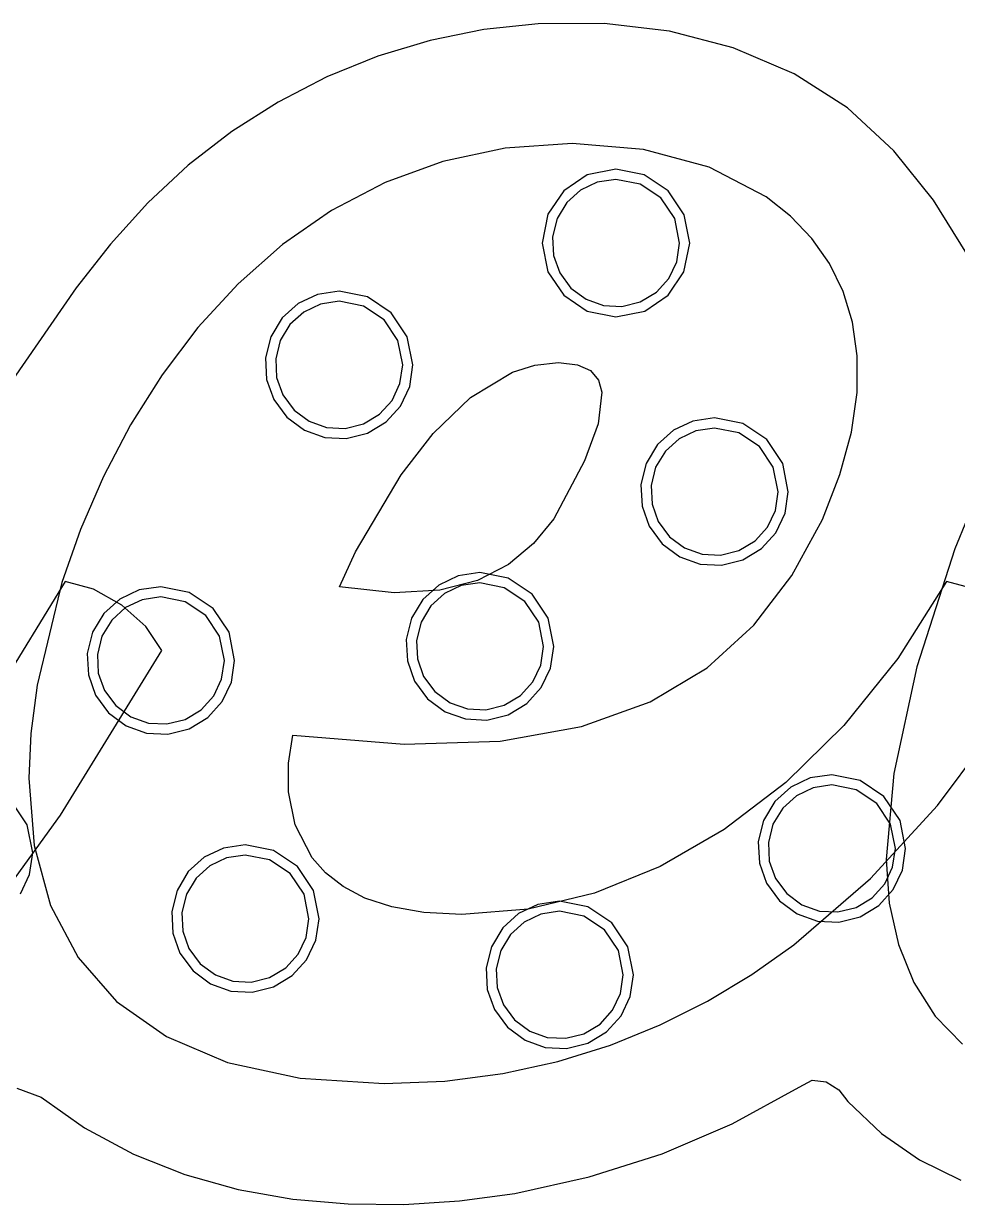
# Model space of a CAD drawing. Extents: x -88 to 86, y -128 to 45.
# Drawn here: x -0.2 to 36.46, y -20.12 to 26.24 of the extents above; entities that cross this region are included whole.
import ezdxf

# ---------------------------------------------------------------- set-up
doc = ezdxf.new("R2010")
doc.units = 0

msp = doc.modelspace()

# ---------------------------------------------------------------- linework, layer by layer
at = {"layer": 'Background'}
for p, q in [((17.870035, 26.007214), (15.763294, 25.579381)), ((20.008572, 26.23366), (17.870035, 26.007214)), ((22.590851, 26.241608), (20.008572, 26.23366)), ((25.158465, 25.939087), (22.590851, 26.241608)), ((15.763294, 25.579381), (13.704237, 24.957684)), ((27.663269, 25.294113), (25.158465, 25.939087)), ((30.057122, 24.2747), (27.663269, 25.294113)), ((13.704237, 24.957684), (11.708751, 24.149646)), ((11.708751, 24.149646), (9.792723, 23.162792)), ((32.147883, 22.929922), (30.057122, 24.2747)), ((9.792723, 23.162792), (7.972041, 22.004646)), ((33.970368, 21.25093), (32.147883, 22.929922)), ((7.972041, 22.004646), (6.262592, 20.68273)), ((35.529365, 19.314201), (33.970368, 21.25093)), ((6.262592, 20.68273), (4.680262, 19.20457)), ((4.680262, 19.20457), (3.205527, 17.586898)), ((36.829662, 17.19621), (35.529365, 19.314201)), ((3.205527, 17.586898), (1.85996, 15.861559)), ((1.85996, 15.861559), (-0.619558, 12.26066)), ((30.249582, -15.52254), (30.7652, -15.246438)), ((30.7652, -15.246438), (31.310607, -15.313215)), ((-0.467949, -15.564576), (0.48285, -15.916646)), ((27.624259, -16.961597), (30.249582, -15.52254)), ((31.310607, -15.313215), (31.803041, -15.625767)), ((31.803041, -15.625767), (32.159742, -16.08699)), ((0.48285, -15.916646), (2.193202, -17.11199)), ((32.159742, -16.08699), (33.484365, -17.339632)), ((2.193202, -17.11199), (4.115944, -18.150541)), ((24.866075, -18.136218), (27.624259, -16.961597)), ((33.484365, -17.339632), (34.977885, -18.37116)), ((4.115944, -18.150541), (6.131911, -18.954332)), ((22.007469, -19.046324), (24.866075, -18.136218)), ((34.977885, -18.37116), (36.605003, -19.17445)), ((6.131911, -18.954332), (8.221379, -19.538448)), ((19.080882, -19.69184), (22.007469, -19.046324)), ((8.221379, -19.538448), (10.364623, -19.917972)), ((10.364623, -19.917972), (12.54192, -20.10799)), ((16.919773, -19.979839), (19.080882, -19.69184)), ((12.54192, -20.10799), (14.733545, -20.123584)), ((14.733545, -20.123584), (16.919773, -19.979839))]:
    msp.add_line(p, q, dxfattribs=at)
at = {"layer": 'Layer 1'}
for p, q in [((23.056105, 20.52659), (21.927294, 20.298694)), ((24.165887, 20.305841), (23.056105, 20.52659)), ((23.056105, 20.52659), (23.056105, 20.52659)), ((21.927294, 20.298694), (21.005495, 19.6772)), ((22.323048, 20.016821), (21.667179, 19.705264)), ((23.056105, 20.12659), (22.323048, 20.016821)), ((24.012814, 19.936289), (23.056105, 20.12659)), ((23.056105, 20.12659), (23.056105, 20.12659)), ((25.106715, 19.6772), (24.165887, 20.305841)), ((21.005495, 19.6772), (20.384001, 18.755401)), ((21.667179, 19.705264), (21.128348, 19.218548)), ((24.823872, 19.394357), (24.012814, 19.936289)), ((25.735356, 18.736372), (25.106715, 19.6772)), ((21.128348, 19.218548), (20.746406, 18.583299)), ((25.365804, 18.583299), (24.823872, 19.394357)), ((20.384001, 18.755401), (20.156105, 17.62659)), ((20.746406, 18.583299), (20.567291, 17.864036)), ((25.556105, 17.62659), (25.365804, 18.583299)), ((25.956105, 17.62659), (25.735356, 18.736372)), ((20.156105, 17.62659), (20.384001, 16.497779)), ((20.567291, 17.864036), (20.604142, 17.138864)), ((25.446336, 16.893533), (25.556105, 17.62659)), ((25.728209, 16.497779), (25.956105, 17.62659)), ((20.604142, 17.138864), (20.847607, 16.454791)), ((25.134779, 16.237664), (25.446336, 16.893533)), ((20.384001, 16.497779), (21.005495, 15.57598)), ((20.847607, 16.454791), (21.288338, 15.858823)), ((24.648063, 15.698833), (25.134779, 16.237664)), ((25.106715, 15.57598), (25.728209, 16.497779)), ((21.288338, 15.858823), (21.884306, 15.418092)), ((11.335459, 15.609258), (10.574651, 15.247852)), ((12.185805, 15.73659), (11.335459, 15.609258)), ((12.185805, 15.33659), (11.452748, 15.226821)), ((13.295587, 15.515841), (12.185805, 15.73659)), ((12.185805, 15.73659), (12.185805, 15.73659)), ((13.142514, 15.146289), (12.185805, 15.33659)), ((12.185805, 15.33659), (12.185805, 15.33659)), ((14.236415, 14.8872), (13.295587, 15.515841)), ((21.005495, 15.57598), (21.927294, 14.954486)), ((21.884306, 15.418092), (22.568379, 15.174627)), ((23.293551, 15.137776), (24.012814, 15.316891)), ((24.012814, 15.316891), (24.648063, 15.698833)), ((24.184916, 14.954486), (25.106715, 15.57598)), ((10.574651, 15.247852), (9.949607, 14.683261)), ((10.796879, 14.915264), (10.258048, 14.428548)), ((11.452748, 15.226821), (10.796879, 14.915264)), ((13.953572, 14.604357), (13.142514, 15.146289)), ((14.865056, 13.946372), (14.236415, 14.8872)), ((21.927294, 14.954486), (23.056105, 14.72659)), ((22.568379, 15.174627), (23.293551, 15.137776)), ((23.056105, 14.72659), (24.184916, 14.954486)), ((9.949607, 14.683261), (9.506554, 13.946372)), ((10.258048, 14.428548), (9.876106, 13.793299)), ((14.495504, 13.793299), (13.953572, 14.604357)), ((9.506554, 13.946372), (9.298781, 13.112027)), ((15.085805, 12.83659), (14.865056, 13.946372)), ((9.876106, 13.793299), (9.696991, 13.074036)), ((14.685805, 12.83659), (14.495504, 13.793299)), ((9.298781, 13.112027), (9.341528, 12.270828)), ((9.696991, 13.074036), (9.733842, 12.348864)), ((14.576036, 12.103533), (14.685805, 12.83659)), ((14.958473, 11.986244), (15.085805, 12.83659)), ((9.341528, 12.270828), (9.623948, 11.477303)), ((9.733842, 12.348864), (9.977307, 11.664791)), ((14.264479, 11.447664), (14.576036, 12.103533)), ((9.977307, 11.664791), (10.418038, 11.068823)), ((14.597067, 11.225436), (14.958473, 11.986244)), ((9.623948, 11.477303), (10.135195, 10.78598)), ((13.777763, 10.908833), (14.264479, 11.447664)), ((14.032476, 10.600392), (14.597067, 11.225436)), ((10.135195, 10.78598), (10.826518, 10.274733)), ((10.418038, 11.068823), (11.014006, 10.628092)), ((13.142514, 10.526891), (13.777763, 10.908833)), ((26.925205, 10.76259), (26.074859, 10.635258)), ((28.034987, 10.541841), (26.925205, 10.76259)), ((26.925205, 10.76259), (26.925205, 10.76259)), ((10.826518, 10.274733), (11.620043, 9.992313)), ((11.014006, 10.628092), (11.698079, 10.384627)), ((11.698079, 10.384627), (12.423251, 10.347776)), ((12.423251, 10.347776), (13.142514, 10.526891)), ((13.295587, 10.157339), (14.032476, 10.600392)), ((25.314051, 10.273852), (24.689007, 9.709261)), ((26.074859, 10.635258), (25.314051, 10.273852)), ((26.192148, 10.252821), (25.536279, 9.941264)), ((26.925205, 10.36259), (26.192148, 10.252821)), ((27.881914, 10.172289), (26.925205, 10.36259)), ((26.925205, 10.36259), (26.925205, 10.36259)), ((28.975815, 9.9132), (28.034987, 10.541841)), ((11.620043, 9.992313), (12.461242, 9.949566)), ((12.461242, 9.949566), (13.295587, 10.157339)), ((25.536279, 9.941264), (24.997448, 9.454548)), ((28.692972, 9.630357), (27.881914, 10.172289)), ((29.604456, 8.972372), (28.975815, 9.9132)), ((24.689007, 9.709261), (24.245954, 8.972372)), ((24.997448, 9.454548), (24.615506, 8.819299)), ((29.234904, 8.819299), (28.692972, 9.630357)), ((24.245954, 8.972372), (24.038181, 8.138027)), ((24.615506, 8.819299), (24.436391, 8.100036)), ((29.425205, 7.86259), (29.234904, 8.819299)), ((29.825205, 7.86259), (29.604456, 8.972372)), ((24.038181, 8.138027), (24.080928, 7.296828)), ((24.436391, 8.100036), (24.473242, 7.374864)), ((29.315436, 7.129533), (29.425205, 7.86259)), ((29.697873, 7.012244), (29.825205, 7.86259)), ((24.080928, 7.296828), (24.363348, 6.503303)), ((24.473242, 7.374864), (24.716707, 6.690791)), ((29.003879, 6.473664), (29.315436, 7.129533)), ((29.336467, 6.251436), (29.697873, 7.012244)), ((24.363348, 6.503303), (24.874595, 5.81198)), ((24.716707, 6.690791), (25.157438, 6.094823)), ((25.157438, 6.094823), (25.753406, 5.654092)), ((28.517163, 5.934833), (29.003879, 6.473664)), ((28.771876, 5.626392), (29.336467, 6.251436)), ((24.874595, 5.81198), (25.565918, 5.300733)), ((25.753406, 5.654092), (26.437479, 5.410627)), ((27.881914, 5.552891), (28.517163, 5.934833)), ((28.034987, 5.183339), (28.771876, 5.626392)), ((25.565918, 5.300733), (26.359443, 5.018313)), ((26.437479, 5.410627), (27.162651, 5.373776)), ((27.162651, 5.373776), (27.881914, 5.552891)), ((27.200642, 4.975566), (28.034987, 5.183339)), ((17.713105, 4.68259), (16.862759, 4.555258)), ((18.822887, 4.461841), (17.713105, 4.68259)), ((17.713105, 4.68259), (17.713105, 4.68259)), ((26.359443, 5.018313), (27.200642, 4.975566)), ((16.101951, 4.193852), (15.476907, 3.629261)), ((16.862759, 4.555258), (16.101951, 4.193852)), ((17.713105, 4.28259), (16.980048, 4.172821)), ((18.669814, 4.092289), (17.713105, 4.28259)), ((17.713105, 4.28259), (17.713105, 4.28259)), ((19.763715, 3.8332), (18.822887, 4.461841)), ((4.334159, 4.002258), (3.573351, 3.640852)), ((5.184505, 4.12959), (4.334159, 4.002258)), ((5.184505, 3.72959), (4.451448, 3.619821)), ((6.294287, 3.908841), (5.184505, 4.12959)), ((5.184505, 4.12959), (5.184505, 4.12959)), ((6.141214, 3.539289), (5.184505, 3.72959)), ((5.184505, 3.72959), (5.184505, 3.72959)), ((7.235115, 3.2802), (6.294287, 3.908841)), ((16.324179, 3.861264), (15.785348, 3.374548)), ((16.980048, 4.172821), (16.324179, 3.861264)), ((19.480872, 3.550357), (18.669814, 4.092289)), ((20.392356, 2.892372), (19.763715, 3.8332)), ((3.573351, 3.640852), (2.948307, 3.076261)), ((3.795579, 3.308264), (3.256748, 2.821548)), ((4.451448, 3.619821), (3.795579, 3.308264)), ((6.952272, 2.997357), (6.141214, 3.539289)), ((7.863756, 2.339372), (7.235115, 3.2802)), ((15.476907, 3.629261), (15.033854, 2.892372)), ((15.785348, 3.374548), (15.403406, 2.739299)), ((20.022804, 2.739299), (19.480872, 3.550357)), ((2.948307, 3.076261), (2.505254, 2.339372)), ((3.256748, 2.821548), (2.874806, 2.186299)), ((7.494204, 2.186299), (6.952272, 2.997357)), ((15.033854, 2.892372), (14.826081, 2.058027)), ((20.613105, 1.78259), (20.392356, 2.892372)), ((2.505254, 2.339372), (2.297481, 1.505027)), ((8.084505, 1.22959), (7.863756, 2.339372)), ((15.403406, 2.739299), (15.224291, 2.020036)), ((20.213105, 1.78259), (20.022804, 2.739299)), ((2.874806, 2.186299), (2.695691, 1.467036)), ((7.684505, 1.22959), (7.494204, 2.186299)), ((14.826081, 2.058027), (14.868828, 1.216828)), ((15.224291, 2.020036), (15.261142, 1.294864)), ((2.297481, 1.505027), (2.340228, 0.663828)), ((2.695691, 1.467036), (2.732542, 0.741864)), ((20.103336, 1.049533), (20.213105, 1.78259)), ((20.485773, 0.932244), (20.613105, 1.78259)), ((7.574736, 0.496533), (7.684505, 1.22959)), ((7.957173, 0.379244), (8.084505, 1.22959)), ((14.868828, 1.216828), (15.151248, 0.423303)), ((15.261142, 1.294864), (15.504607, 0.610791)), ((19.791779, 0.393664), (20.103336, 1.049533)), ((20.124367, 0.171436), (20.485773, 0.932244)), ((2.340228, 0.663828), (2.622648, -0.129697)), ((2.732542, 0.741864), (2.976007, 0.057791)), ((7.263179, -0.159336), (7.574736, 0.496533)), ((15.504607, 0.610791), (15.945338, 0.014823)), ((2.976007, 0.057791), (3.416738, -0.538177)), ((7.595767, -0.381564), (7.957173, 0.379244)), ((15.151248, 0.423303), (15.662495, -0.26802)), ((15.945338, 0.014823), (16.541306, -0.425908)), ((19.305063, -0.145167), (19.791779, 0.393664)), ((19.559776, -0.453608), (20.124367, 0.171436)), ((2.622648, -0.129697), (3.133895, -0.82102)), ((6.776463, -0.698167), (7.263179, -0.159336)), ((7.031176, -1.006608), (7.595767, -0.381564)), ((15.662495, -0.26802), (16.353818, -0.779267)), ((16.541306, -0.425908), (17.225379, -0.669373)), ((18.669814, -0.527109), (19.305063, -0.145167)), ((18.822887, -0.896661), (19.559776, -0.453608)), ((3.133895, -0.82102), (3.825218, -1.332267)), ((3.416738, -0.538177), (4.012706, -0.978908)), ((6.141214, -1.080109), (6.776463, -0.698167)), ((16.353818, -0.779267), (17.147343, -1.061687)), ((17.225379, -0.669373), (17.950551, -0.706224)), ((17.950551, -0.706224), (18.669814, -0.527109)), ((17.988542, -1.104434), (18.822887, -0.896661)), ((3.825218, -1.332267), (4.618743, -1.614687)), ((4.012706, -0.978908), (4.696779, -1.222373)), ((4.696779, -1.222373), (5.421951, -1.259224)), ((5.421951, -1.259224), (6.141214, -1.080109)), ((6.294287, -1.449661), (7.031176, -1.006608)), ((17.147343, -1.061687), (17.988542, -1.104434)), ((4.618743, -1.614687), (5.459942, -1.657434)), ((5.459942, -1.657434), (6.294287, -1.449661)), ((30.680959, -3.380742), (29.920151, -3.742148)), ((31.531305, -3.25341), (30.680959, -3.380742)), ((31.531305, -3.65341), (30.798248, -3.763179)), ((32.641087, -3.474159), (31.531305, -3.25341)), ((31.531305, -3.25341), (31.531305, -3.25341)), ((32.488014, -3.843711), (31.531305, -3.65341)), ((31.531305, -3.65341), (31.531305, -3.65341)), ((33.581915, -4.1028), (32.641087, -3.474159)), ((29.920151, -3.742148), (29.295107, -4.306739)), ((30.142379, -4.074736), (29.603548, -4.561452)), ((30.798248, -3.763179), (30.142379, -4.074736)), ((33.299072, -4.385643), (32.488014, -3.843711)), ((34.210556, -5.043628), (33.581915, -4.1028)), ((-0.058644, -5.214628), (-0.687285, -4.2738)), ((29.295107, -4.306739), (28.852054, -5.043628)), ((29.603548, -4.561452), (29.221606, -5.196701)), ((33.841004, -5.196701), (33.299072, -4.385643)), ((28.852054, -5.043628), (28.644281, -5.877973)), ((34.431305, -6.15341), (34.210556, -5.043628)), ((0.162105, -6.32441), (-0.058644, -5.214628)), ((29.221606, -5.196701), (29.042491, -5.915964)), ((34.031305, -6.15341), (33.841004, -5.196701)), ((8.500905, -6.00441), (7.650559, -6.131742)), ((9.610687, -6.225159), (8.500905, -6.00441)), ((8.500905, -6.00441), (8.500905, -6.00441)), ((28.644281, -5.877973), (28.687028, -6.719172)), ((29.042491, -5.915964), (29.079342, -6.641136)), ((0.034773, -7.174756), (0.162105, -6.32441)), ((7.650559, -6.131742), (6.889751, -6.493148)), ((8.500905, -6.40441), (7.767848, -6.514179)), ((9.457614, -6.594711), (8.500905, -6.40441)), ((8.500905, -6.40441), (8.500905, -6.40441)), ((10.551515, -6.8538), (9.610687, -6.225159)), ((33.921536, -6.886467), (34.031305, -6.15341)), ((34.303973, -7.003756), (34.431305, -6.15341)), ((6.889751, -6.493148), (6.264707, -7.057739)), ((7.111979, -6.825736), (6.573148, -7.312452)), ((7.767848, -6.514179), (7.111979, -6.825736)), ((10.268672, -7.136643), (9.457614, -6.594711)), ((11.180156, -7.794628), (10.551515, -6.8538)), ((28.687028, -6.719172), (28.969448, -7.512697)), ((29.079342, -6.641136), (29.322807, -7.325209)), ((33.609979, -7.542336), (33.921536, -6.886467)), ((-0.326633, -7.935564), (0.034773, -7.174756)), ((6.264707, -7.057739), (5.821654, -7.794628)), ((6.573148, -7.312452), (6.191206, -7.947701)), ((10.810604, -7.947701), (10.268672, -7.136643)), ((29.322807, -7.325209), (29.763538, -7.921177)), ((33.942567, -7.764564), (34.303973, -7.003756)), ((5.821654, -7.794628), (5.613881, -8.628973)), ((11.400905, -8.90441), (11.180156, -7.794628)), ((28.969448, -7.512697), (29.480695, -8.20402)), ((33.123263, -8.081167), (33.609979, -7.542336)), ((33.377976, -8.389608), (33.942567, -7.764564)), ((6.191206, -7.947701), (6.012091, -8.666964)), ((11.000905, -8.90441), (10.810604, -7.947701)), ((19.994859, -8.341742), (19.234051, -8.703148)), ((20.845205, -8.21441), (19.994859, -8.341742)), ((21.954987, -8.435159), (20.845205, -8.21441)), ((20.845205, -8.21441), (20.845205, -8.21441)), ((29.480695, -8.20402), (30.172018, -8.715267)), ((29.763538, -7.921177), (30.359506, -8.361908)), ((32.488014, -8.463109), (33.123263, -8.081167)), ((5.613881, -8.628973), (5.656628, -9.470172)), ((6.012091, -8.666964), (6.048942, -9.392136)), ((19.234051, -8.703148), (18.609007, -9.267739)), ((20.112148, -8.724179), (19.456279, -9.035736)), ((20.845205, -8.61441), (20.112148, -8.724179)), ((21.801914, -8.804711), (20.845205, -8.61441)), ((20.845205, -8.61441), (20.845205, -8.61441)), ((22.612972, -9.346643), (21.801914, -8.804711)), ((22.895815, -9.0638), (21.954987, -8.435159)), ((30.172018, -8.715267), (30.965543, -8.997687)), ((30.359506, -8.361908), (31.043579, -8.605373)), ((31.043579, -8.605373), (31.768751, -8.642224)), ((31.768751, -8.642224), (32.488014, -8.463109)), ((32.641087, -8.832661), (33.377976, -8.389608)), ((10.891136, -9.637467), (11.000905, -8.90441)), ((11.273573, -9.754756), (11.400905, -8.90441)), ((18.609007, -9.267739), (18.165954, -10.004628)), ((19.456279, -9.035736), (18.917448, -9.522452)), ((23.524456, -10.004628), (22.895815, -9.0638)), ((30.965543, -8.997687), (31.806742, -9.040434)), ((31.806742, -9.040434), (32.641087, -8.832661)), ((5.656628, -9.470172), (5.939048, -10.263697)), ((6.048942, -9.392136), (6.292407, -10.076209)), ((10.579579, -10.293336), (10.891136, -9.637467)), ((18.917448, -9.522452), (18.535506, -10.157701)), ((23.154904, -10.157701), (22.612972, -9.346643)), ((6.292407, -10.076209), (6.733138, -10.672177)), ((10.912167, -10.515564), (11.273573, -9.754756)), ((18.165954, -10.004628), (17.958181, -10.838973)), ((18.535506, -10.157701), (18.356391, -10.876964)), ((23.345205, -11.11441), (23.154904, -10.157701)), ((23.745205, -11.11441), (23.524456, -10.004628)), ((5.939048, -10.263697), (6.450295, -10.95502)), ((10.092863, -10.832167), (10.579579, -10.293336)), ((10.347576, -11.140608), (10.912167, -10.515564)), ((6.450295, -10.95502), (7.141618, -11.466267)), ((6.733138, -10.672177), (7.329106, -11.112908)), ((7.329106, -11.112908), (8.013179, -11.356373)), ((9.457614, -11.214109), (10.092863, -10.832167)), ((17.958181, -10.838973), (18.000928, -11.680172)), ((18.356391, -10.876964), (18.393242, -11.602136)), ((23.235436, -11.847467), (23.345205, -11.11441)), ((23.617873, -11.964756), (23.745205, -11.11441)), ((7.141618, -11.466267), (7.935143, -11.748687)), ((8.013179, -11.356373), (8.738351, -11.393224)), ((8.738351, -11.393224), (9.457614, -11.214109)), ((8.776342, -11.791434), (9.610687, -11.583661)), ((9.610687, -11.583661), (10.347576, -11.140608)), ((7.935143, -11.748687), (8.776342, -11.791434)), ((18.000928, -11.680172), (18.283348, -12.473697)), ((18.393242, -11.602136), (18.636707, -12.286209)), ((22.923879, -12.503336), (23.235436, -11.847467)), ((23.256467, -12.725564), (23.617873, -11.964756)), ((18.283348, -12.473697), (18.794595, -13.16502)), ((18.636707, -12.286209), (19.077438, -12.882177)), ((22.437163, -13.042167), (22.923879, -12.503336)), ((19.077438, -12.882177), (19.673406, -13.322908)), ((22.691876, -13.350608), (23.256467, -12.725564)), ((18.794595, -13.16502), (19.485918, -13.676267)), ((19.673406, -13.322908), (20.357479, -13.566373)), ((21.082651, -13.603224), (21.801914, -13.424109)), ((21.801914, -13.424109), (22.437163, -13.042167)), ((21.954987, -13.793661), (22.691876, -13.350608)), ((19.485918, -13.676267), (20.279443, -13.958687)), ((20.357479, -13.566373), (21.082651, -13.603224)), ((21.120642, -14.001434), (21.954987, -13.793661)), ((20.279443, -13.958687), (21.120642, -14.001434))]:
    msp.add_line(p, q, dxfattribs=at)
at = {"layer": 'Text'}
for p, q in [((18.713321, 21.353488), (16.263029, 20.832865)), ((21.341822, 21.53446), (18.713321, 21.353488)), ((24.139339, 21.300021), (21.341822, 21.53446)), ((26.715383, 20.598822), (24.139339, 21.300021)), ((16.263029, 20.832865), (13.989758, 20.006029)), ((28.956439, 19.434038), (26.715383, 20.598822)), ((13.989758, 20.006029), (11.892315, 18.906421)), ((29.915873, 18.678793), (28.956439, 19.434038)), ((11.892315, 18.906421), (9.96951, 17.567479)), ((30.748993, 17.808844), (29.915873, 18.678793)), ((31.441608, 16.824585), (30.748993, 17.808844)), ((9.96951, 17.567479), (8.220152, 16.022643)), ((31.97953, 15.726416), (31.441608, 16.824585)), ((8.220152, 16.022643), (6.643052, 14.305351)), ((32.348568, 14.514731), (31.97953, 15.726416)), ((32.534535, 13.189929), (32.348568, 14.514731)), ((6.643052, 14.305351), (5.237017, 12.449044)), ((32.52324, 11.752405), (32.534535, 13.189929)), ((17.341023, 11.555744), (18.991088, 12.553298)), ((18.991088, 12.553298), (19.877244, 12.832785)), ((19.877244, 12.832785), (20.799915, 12.93168)), ((20.799915, 12.93168), (21.540936, 12.849124)), ((20.799915, 12.93168), (20.799915, 12.93168)), ((21.540936, 12.849124), (22.054134, 12.614156)), ((22.054134, 12.614156), (22.365704, 12.245828)), ((5.237017, 12.449044), (4.000857, 10.48716)), ((22.365704, 12.245828), (22.501842, 11.763191)), ((22.501842, 11.763191), (22.352606, 10.531199)), ((32.300494, 10.202558), (32.52324, 11.752405)), ((15.875121, 10.14541), (17.341023, 11.555744)), ((4.000857, 10.48716), (2.933382, 8.453138)), ((22.352606, 10.531199), (21.815991, 9.07059)), ((31.852107, 8.540784), (32.300494, 10.202558)), ((14.618786, 8.528685), (15.875121, 10.14541)), ((21.815991, 9.07059), (20.617868, 6.802414)), ((2.933382, 8.453138), (2.0334, 6.380419)), ((12.836419, 5.501626), (14.618786, 8.528685)), ((31.163891, 6.76748), (31.852107, 8.540784)), ((37.325667, 7.979517), (36.360014, 5.621886)), ((20.617868, 6.802414), (19.820354, 5.821133)), ((29.967488, 4.567174), (31.163891, 6.76748)), ((2.0334, 6.380419), (1.299722, 4.30244)), ((19.820354, 5.821133), (18.835501, 4.99782)), ((36.360014, 5.621886), (34.869372, 0.987494)), ((12.197138, 4.12569), (12.836419, 5.501626)), ((18.835501, 4.99782), (17.622031, 4.374547)), ((1.426773, 4.3289), (-2.09774, -1.428863)), ((1.299722, 4.30244), (0.326512, 0.264462)), ((2.543399, 4.029373), (1.426773, 4.3289)), ((17.622031, 4.374547), (16.138666, 3.993386)), ((28.476581, 2.61533), (29.967488, 4.567174)), ((36.041056, 4.3289), (34.125726, 1.316658)), ((37.157681, 4.029373), (36.041056, 4.3289)), ((36.041056, 4.3289), (36.041056, 4.3289)), ((3.653674, 3.40597), (2.543399, 4.029373)), ((14.344128, 3.89641), (12.197138, 4.12569)), ((16.138666, 3.993386), (14.344128, 3.89641)), ((4.598836, 2.566649), (3.653674, 3.40597)), ((5.220124, 1.61937), (4.598836, 2.566649)), ((26.637986, 0.950844), (28.476581, 2.61533)), ((1.241551, -4.838006), (5.220124, 1.61937)), ((24.398518, -0.387386), (26.637986, 0.950844)), ((34.125726, 1.316658), (32.009562, -1.314556)), ((34.869372, 0.987494), (33.970912, -3.210303)), ((0.326512, 0.264462), (0.084598, -1.628658)), ((21.70499, -1.360465), (24.398518, -0.387386)), ((18.504218, -1.929494), (21.70499, -1.360465)), ((32.009562, -1.314556), (29.726699, -3.55839)), ((0.084598, -1.628658), (0.004225, -3.39328)), ((10.19568, -2.800568), (10.368201, -1.69982)), ((10.368201, -1.69982), (14.743017, -2.055578)), ((35.676962, -4.466503), (37.933497, -1.444999)), ((14.743017, -2.055578), (18.504218, -1.929494)), ((10.20031, -3.928836), (10.19568, -2.800568)), ((33.970912, -3.210303), (33.670191, -6.57698)), ((0.004225, -3.39328), (0.217627, -6.028328)), ((29.726699, -3.55839), (27.311269, -5.408495)), ((10.461341, -5.222215), (10.20031, -3.928836)), ((33.052099, -7.33242), (35.676962, -4.466503)), ((-0.829894, -7.719402), (1.241551, -4.838006)), ((11.125627, -6.515594), (10.461341, -5.222215)), ((27.311269, -5.408495), (24.797407, -6.85852)), ((0.217627, -6.028328), (0.860481, -8.381575)), ((11.654883, -7.110687), (11.125627, -6.515594)), ((24.797407, -6.85852), (22.219246, -7.902114)), ((33.670191, -6.57698), (33.790718, -8.297297)), ((12.340023, -7.643862), (11.654883, -7.110687)), ((30.046207, -9.930029), (33.052099, -7.33242)), ((13.199405, -8.09448), (12.340023, -7.643862)), ((14.251384, -8.441904), (13.199405, -8.09448)), ((22.219246, -7.902114), (19.61092, -8.532928)), ((33.790718, -8.297297), (34.151769, -9.924739)), ((0.860481, -8.381575), (1.936754, -10.431586)), ((15.514318, -8.665494), (14.251384, -8.441904)), ((17.006564, -8.74461), (15.514318, -8.665494)), ((19.61092, -8.532928), (17.006564, -8.74461)), ((28.396407, -11.092993), (30.046207, -9.930029)), ((34.151769, -9.924739), (34.75255, -11.417232)), ((1.936754, -10.431586), (3.450416, -12.15693)), ((26.646586, -12.146609), (28.396407, -11.092993)), ((34.75255, -11.417232), (35.592268, -12.732706)), ((3.450416, -12.15693), (5.405437, -13.536173)), ((24.795158, -13.076788), (26.646586, -12.146609)), ((35.592268, -12.732706), (36.670129, -13.829089)), ((22.840534, -13.86944), (24.795158, -13.076788)), ((5.405437, -13.536173), (7.805784, -14.547883)), ((20.781128, -14.510474), (22.840534, -13.86944)), ((7.805784, -14.547883), (10.655427, -15.170626)), ((18.615351, -14.985801), (20.781128, -14.510474)), ((10.655427, -15.170626), (13.958336, -15.38297)), ((13.958336, -15.38297), (16.341617, -15.281329)), ((16.341617, -15.281329), (18.615351, -14.985801))]:
    msp.add_line(p, q, dxfattribs=at)

doc.saveas('drawing.dxf')
